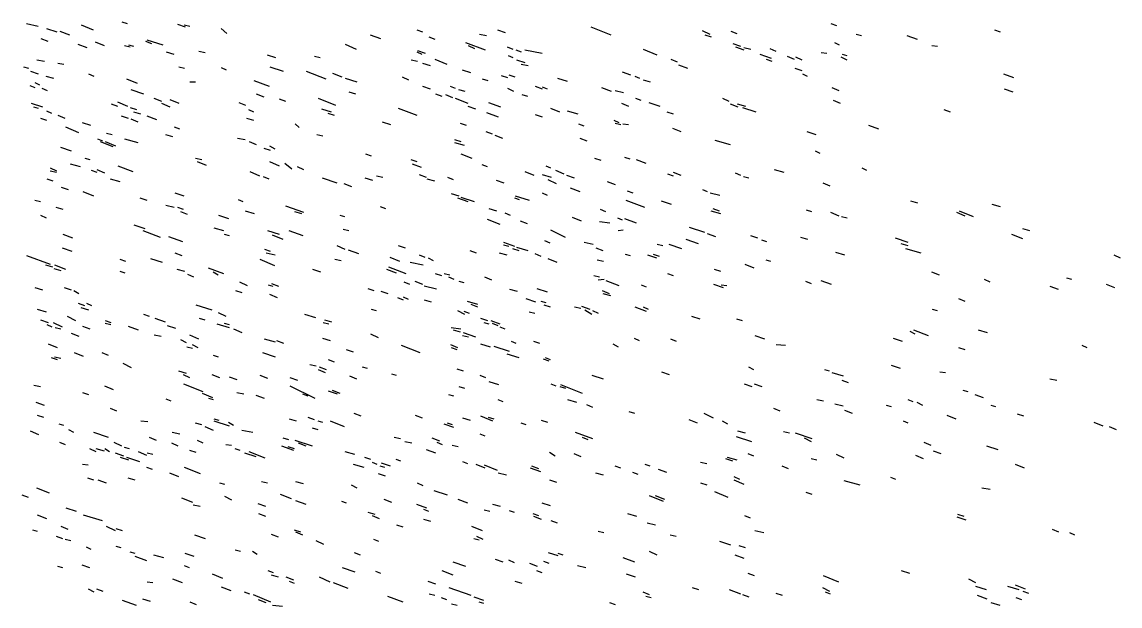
# Model space of a CAD drawing. Extents: x 0 to 594, y 0 to 600.
# Drawn here: x 0.3 to 289.1, y 300.5 to 454 of the extents above; entities that cross this region are included whole.
import ezdxf

# ---------------------------------------------------------------- set-up
doc = ezdxf.new("R2010")
doc.units = 0
doc.header["$MEASUREMENT"] = 0
doc.layers.add('SKARN_FSET4', color=114, linetype='CONTINUOUS')

msp = doc.modelspace()

# ---------------------------------------------------------------- linework, layer by layer
at = {"layer": 'SKARN_FSET4'}
for p, q in [((1.48, 453.6), (4.59, 452.85)), ((26.56, 453.98), (28.02, 453.6)), ((41.2, 453.42), (43.22, 452.67)), ((213.08, 453.6), (214.55, 453.04)), ((6.79, 452.29), (9.54, 451.36)), ((10.27, 451.54), (12.83, 450.61)), ((15.94, 453.23), (19.06, 451.92)), ((43.03, 453.23), (44.5, 452.85)), ((52.74, 452.29), (54.2, 450.98)), ((91.91, 450.61), (94.66, 449.67)), ((104.17, 451.92), (105.64, 451.36)), ((120.65, 450.8), (122.48, 450.42)), ((125.41, 451.92), (127.42, 451.17)), ((149.93, 452.67), (155.24, 450.61)), ((179.22, 451.73), (181.24, 450.8)), ((179.96, 450.61), (181.6, 450.05)), ((186.73, 451.54), (188.37, 450.98)), ((219.68, 450.8), (221.14, 450.42)), ((256.1, 451.92), (257.57, 451.36)), ((5.33, 449.67), (7.16, 448.92)), ((15.03, 448.17), (17.41, 447.24)), ((19.61, 448.74), (21.99, 447.8)), ((27.3, 447.8), (28.76, 447.43)), ((28.39, 447.99), (29.68, 447.61)), ((32.79, 448.92), (34.43, 448.36)), ((33.15, 449.3), (37.36, 447.99)), ((85.32, 448.17), (88.25, 446.86)), ((107.29, 450.05), (108.93, 449.49)), ((116.99, 448.55), (122.12, 446.68)), ((117.72, 447.8), (119.37, 447.05)), ((187.28, 448.36), (189.29, 447.61)), ((214, 448.55), (215.29, 447.99)), ((233.04, 450.42), (235.79, 449.49)), ((239.63, 447.8), (241.1, 447.61)), ((38.28, 446.12), (40.3, 445.55)), ((46.88, 446.3), (48.53, 445.93)), ((64.82, 445.37), (67.02, 444.62)), ((77.27, 444.99), (78.74, 444.62)), ((104.18, 446.12), (105.46, 445.55)), ((104.36, 446.49), (106.38, 445.74)), ((127.97, 447.43), (129.44, 446.86)), ((128.16, 445.18), (129.44, 444.62)), ((130.17, 446.68), (131.64, 446.12)), ((132.55, 446.68), (137.13, 445.74)), ((163.67, 446.86), (167.33, 445.37)), ((188.01, 447.43), (190.21, 446.68)), ((190.21, 447.24), (192.04, 446.86)), ((194.42, 445.55), (197.35, 444.43)), ((196.98, 447.05), (198.63, 446.3)), ((201.56, 444.99), (203.39, 444.24)), ((203.76, 444.81), (205.41, 444.06)), ((210.53, 445.93), (211.99, 445.74)), ((215.66, 444.81), (217.3, 444.06)), ((216.02, 445.55), (217.3, 445.18)), ((0.76, 442.18), (2.04, 441.81)), ((4.24, 444.06), (6.25, 443.68)), ((9.73, 443.12), (11.38, 442.93)), ((41.58, 442.18), (43.05, 441.81)), ((52.75, 442), (54.03, 441.44)), ((65.56, 442.18), (69.04, 441.06)), ((102.72, 444.06), (104.36, 443.68)), ((105.65, 443.12), (107.66, 442.56)), ((108.94, 444.24), (112.05, 442.93)), ((130.36, 444.06), (132.55, 443.31)), ((131.64, 442.93), (133.47, 442.56)), ((170.99, 444.24), (172.64, 443.49)), ((173.01, 442.75), (175.39, 441.81)), ((196.07, 444.24), (197.53, 443.68)), ((2.59, 441.06), (4.61, 440.31)), ((6.62, 439.75), (8.63, 439.19)), ((17.79, 440.31), (19.25, 439.75)), ((27.86, 439), (30.6, 437.88)), ((75.08, 441.06), (80.21, 439)), ((82.04, 440.5), (84.42, 439.56)), ((85.33, 439.19), (88.44, 438.25)), ((100.34, 439.56), (101.99, 438.81)), ((116.08, 441.44), (118.28, 440.69)), ((121.39, 439), (122.86, 438.63)), ((126.33, 439.94), (127.98, 439.38)), ((128.35, 440.12), (129.99, 439.56)), ((141.16, 439.19), (143.72, 438.44)), ((158.18, 440.87), (160.38, 440.12)), ((161.48, 439.75), (162.76, 439.19)), ((203.58, 441.81), (205.41, 441.25)), ((205.59, 440.31), (206.87, 439.75)), ((258.49, 440.31), (261.06, 439.38)), ((2.41, 437.32), (3.7, 436.76)), ((3.69, 438.07), (4.98, 437.5)), ((5.53, 436.57), (6.99, 436.01)), ((28.96, 436.19), (32.25, 435.07)), ((44.51, 438.25), (45.98, 438.25)), ((61.35, 438.63), (65.38, 437.13)), ((105.65, 437.13), (107.67, 436.38)), ((112.97, 437.13), (114.26, 436.57)), ((115.17, 436.19), (116.82, 435.82)), ((127.98, 436.57), (129.63, 435.82)), ((135.31, 437.13), (137.14, 436.38)), ((137.14, 436.94), (138.42, 436.38)), ((152.7, 436.76), (155.26, 435.82)), ((163.68, 438.81), (165.51, 438.25)), ((213.28, 436.76), (215.12, 436.01)), ((258.68, 436.38), (260.88, 435.63)), ((35, 433.95), (37.01, 433.2)), ((39.21, 433.57), (41.59, 432.64)), ((61.91, 435.07), (63.92, 434.32)), ((67.95, 433.76), (69.6, 433.2)), ((78.2, 433.95), (82.78, 432.07)), ((86.25, 435.63), (88.08, 435.07)), ((109.13, 435.07), (110.78, 434.51)), ((111.7, 434.88), (113.53, 434.13)), ((114.26, 433.95), (117.55, 432.64)), ((131.83, 434.88), (133.3, 434.51)), ((156.36, 436.01), (158.55, 435.44)), ((161.67, 433.95), (163.13, 433.39)), ((184.55, 433.95), (186.2, 433.2)), ((213.65, 433.39), (215.49, 432.64)), ((2.78, 432.64), (5.71, 431.7)), ((3.33, 431.7), (4.62, 431.33)), ((6.81, 430.58), (8.1, 430.02)), ((23.83, 432.45), (25.48, 431.89)), ((25.48, 433.01), (28.05, 431.89)), ((28.78, 431.51), (30.43, 430.95)), ((29.69, 430.39), (31.53, 429.83)), ((37.01, 432.64), (39.21, 431.7)), ((57.33, 432.82), (59.16, 432.07)), ((59.9, 430.95), (61.18, 430.39)), ((79.12, 431.14), (81.68, 430.39)), ((99.25, 431.33), (104.2, 429.45)), ((117.56, 431.89), (119.57, 431.14)), ((123.05, 432.82), (126.16, 431.7)), ((139.34, 431.33), (141.72, 430.39)), ((143.73, 430.58), (146.48, 429.83)), ((158.01, 432.64), (159.84, 431.89)), ((165.15, 432.82), (168.08, 431.89)), ((169.91, 430.39), (171.56, 429.83)), ((186.56, 432.45), (188.58, 431.7)), ((188.39, 432.45), (190.59, 431.89)), ((189.86, 431.51), (193.34, 430.39)), ((242.76, 430.95), (244.41, 430.39)), ((5.17, 428.71), (6.82, 428.14)), ((9.74, 429.45), (11.57, 428.71)), ((16.15, 427.58), (18.35, 426.83)), ((26.4, 429.27), (28.23, 428.71)), ((28.96, 428.52), (30.8, 427.77)), ((33.17, 429.27), (35.74, 428.33)), ((59.35, 428.71), (61.18, 428.14)), ((80.77, 430.02), (82.41, 429.45)), ((95.05, 427.77), (97.24, 427.02)), ((122.5, 430.2), (125.61, 429.08)), ((135.31, 429.64), (137.14, 429.08)), ((156, 428.14), (157.28, 427.58)), ((11.76, 426.46), (15.24, 424.96)), ((22.56, 424.77), (24.03, 424.4)), ((40.32, 426.46), (41.78, 425.9)), ((72.16, 427.21), (73.26, 426.27)), ((115.55, 427.39), (117.19, 426.83)), ((122.32, 425.15), (123.97, 424.59)), ((146.67, 427.21), (148.13, 426.65)), ((156.37, 427.39), (157.83, 427.02)), ((158.38, 427.21), (159.84, 427.02)), ((171.38, 426.08), (173.58, 425.15)), ((206.71, 425.15), (209.09, 424.4)), ((223, 426.83), (225.56, 425.9)), ((20.18, 423.28), (21.47, 422.71)), ((20.92, 422.53), (24.21, 421.22)), ((22.2, 422.53), (24.94, 421.4)), ((27.32, 423.28), (30.8, 422.34)), ((38.12, 424.4), (39.95, 423.84)), ((56.98, 423.46), (58.99, 423.09)), ((60.09, 422.53), (61.92, 421.78)), ((77.84, 424.4), (79.49, 424.03)), ((114.09, 423.09), (115.74, 422.53)), ((114.09, 422.34), (116.65, 421.59)), ((124.7, 424.21), (126.72, 423.46)), ((147.04, 423.46), (148.87, 422.71)), ((182.55, 422.9), (186.58, 421.78)), ((10.48, 421.03), (13.23, 420.09)), ((63.93, 420.84), (65.58, 420.28)), ((65.4, 421.4), (66.86, 420.66)), ((90.66, 419.34), (92.13, 418.78)), ((115.74, 419.34), (118.67, 418.22)), ((208.91, 420.09), (210.19, 419.53)), ((13.05, 416.72), (15.62, 415.98)), ((16.89, 418.22), (18.18, 417.85)), ((25.5, 416.16), (29.53, 414.66)), ((46, 418.22), (47.65, 417.85)), ((46.37, 417.29), (48.75, 416.35)), ((65.4, 417.29), (67.97, 416.16)), ((69.43, 416.91), (71.26, 415.41)), ((72.73, 415.98), (74.37, 415.23)), ((102.56, 417.85), (104.21, 417.29)), ((102.93, 416.72), (105.31, 415.79)), ((121.23, 416.54), (122.7, 415.98)), ((138.07, 416.16), (139.36, 415.6)), ((150.88, 418.22), (152.53, 417.66)), ((158.76, 418.41), (160.22, 418.03)), ((161.87, 417.85), (164.43, 416.91)), ((7.74, 415.6), (9.39, 414.85)), ((7.75, 414.85), (9.39, 414.48)), ((18.54, 415.04), (20.01, 414.48)), ((20.01, 415.23), (22.02, 414.29)), ((60.28, 414.66), (62.84, 413.54)), ((63.76, 413.35), (65.22, 412.79)), ((79.32, 412.98), (83.16, 411.67)), ((90.48, 412.98), (92.5, 412.42)), ((93.6, 413.54), (95.24, 413.17)), ((104.76, 413.92), (106.59, 413.17)), ((112.27, 413.17), (113.73, 412.61)), ((132.58, 414.66), (134.96, 413.73)), ((137.16, 413.92), (139.54, 413.17)), ((140.64, 415.04), (142.83, 414.1)), ((143.57, 413.73), (145.58, 412.98)), ((170.11, 414.1), (171.57, 413.54)), ((171.57, 414.48), (173.59, 413.73)), ((187.86, 414.29), (189.33, 413.73)), ((190.06, 413.35), (191.53, 412.98)), ((198.11, 415.23), (200.68, 414.48)), ((221.18, 415.6), (222.46, 415.04)), ((6.83, 412.79), (8.48, 412.23)), ((10.68, 410.55), (12.51, 409.98)), ((23.49, 412.79), (26.05, 412.04)), ((84.99, 411.48), (87.01, 410.73)), ((106.78, 412.79), (108.79, 412.23)), ((125.08, 412.42), (127.1, 411.67)), ((138.63, 412.61), (140.82, 411.48)), ((144.49, 410.36), (147.05, 409.42)), ((154.19, 412.04), (156.38, 411.29)), ((210.93, 411.67), (212.76, 410.92)), ((16.35, 409.42), (19.1, 408.3)), ((31.37, 407.74), (33.2, 407.18)), ((40.52, 409.05), (42.9, 408.3)), ((57.18, 407.36), (58.46, 406.8)), ((113.19, 408.86), (115.2, 408.3)), ((114.84, 407.74), (117.58, 406.8)), ((115.75, 407.93), (119.23, 406.8)), ((129.85, 407.74), (131.13, 407.36)), ((130.03, 408.3), (133.69, 407.18)), ((137.17, 409.05), (138.45, 408.49)), ((159.5, 409.61), (160.96, 409.05)), ((179.27, 409.98), (180.55, 409.42)), ((181.28, 409.05), (183.84, 408.49)), ((3.73, 407.18), (5.19, 406.8)), ((9.22, 405.3), (11.05, 404.74)), ((38.14, 405.87), (40.34, 405.3)), ((41.25, 405.3), (42.72, 404.74)), ((59.01, 404.37), (61.39, 403.62)), ((69.62, 405.68), (74.39, 403.99)), ((94.52, 405.49), (95.98, 404.93)), ((123.08, 404.93), (125.09, 404.37)), ((152.36, 404.74), (153.83, 404.18)), ((159.13, 407.18), (164.08, 405.3)), ((168.47, 406.99), (171.03, 406.05)), ((181.47, 404.37), (184.03, 403.62)), ((182.02, 404.93), (183.66, 404.37)), ((206.55, 404.56), (208.01, 404.18)), ((234, 406.99), (235.83, 406.43)), ((246.82, 404.37), (250.48, 402.87)), ((255.42, 406.05), (257.61, 405.49)), ((5.19, 403.24), (6.66, 402.5)), ((41.99, 404.18), (43.82, 403.43)), ((52.05, 403.24), (54.62, 402.31)), ((72.01, 404.18), (73.84, 403.62)), ((83.91, 403.24), (85.19, 402.87)), ((122.71, 402.12), (126.01, 400.81)), ((127.29, 403.81), (128.75, 403.24)), ((131.32, 401.75), (133.15, 401)), ((145.04, 402.68), (147.42, 401.75)), ((152.18, 401.56), (154.93, 401.19)), ((156.94, 402.5), (158.22, 401.93)), ((158.77, 402.31), (161.89, 401.19)), ((212.95, 403.99), (215.15, 403.06)), ((215.88, 402.87), (217.35, 402.5)), ((246.08, 403.99), (248.28, 403.06)), ((29.73, 400.62), (32.66, 399.69)), ((32.11, 399.13), (36.69, 397.44)), ((50.78, 399.88), (53.34, 399.13)), ((64.87, 399.13), (67.99, 398.19)), ((70.55, 399.13), (74.21, 397.82)), ((84.82, 399.5), (86.29, 399.13)), ((139.37, 399.31), (143.22, 397.44)), ((157.13, 399.13), (158.41, 399.31)), ((175.8, 400.06), (179.83, 398.75)), ((263.48, 399.69), (265.31, 399.13)), ((11.06, 398.19), (13.62, 397.25)), ((38.88, 397.63), (42.54, 396.32)), ((53.52, 398.19), (54.81, 397.82)), ((66.16, 398), (68.9, 396.88)), ((126.93, 396.13), (129.86, 395.01)), ((137.73, 396.51), (139.19, 395.94)), ((148.16, 396.13), (150.54, 395.57)), ((174.89, 396.88), (178.18, 395.76)), ((180.56, 398.38), (182.76, 397.63)), ((191.91, 397.82), (193.74, 397.25)), ((194.84, 396.69), (196.12, 396.32)), ((205.09, 397.44), (206.92, 396.88)), ((229.98, 397.25), (233.28, 396.13)), ((231.45, 395.76), (233.28, 395.2)), ((260.55, 398.19), (263.48, 397.07)), ((10.88, 394.63), (13.44, 393.7)), ((40.53, 393.32), (42.36, 392.57)), ((64.15, 394.26), (65.61, 393.7)), ((64.51, 393.32), (66.89, 392.76)), ((83.18, 395.2), (85.2, 394.26)), ((86.11, 394.07), (88.86, 393.14)), ((99.29, 395.2), (101.12, 394.63)), ((104.78, 392.76), (106.25, 392.2)), ((118.14, 393.88), (119.79, 393.32)), ((125.83, 393.32), (127.85, 392.76)), ((126.93, 395.38), (128.39, 395.01)), ((129.31, 394.45), (130.96, 393.88)), ((130.41, 394.82), (133.34, 393.88)), ((135.17, 393.14), (136.82, 392.39)), ((151.28, 394.63), (153.11, 393.88)), ((158.97, 392.95), (160.25, 392.57)), ((164.82, 392.76), (167.2, 392.01)), ((166.29, 392.95), (167.94, 392.39)), ((167.38, 395.57), (168.85, 395.2)), ((170.49, 395.57), (173.79, 394.45)), ((214.24, 393.51), (216.63, 392.76)), ((232.73, 394.45), (236.76, 393.32)), ((287.46, 392.76), (289.11, 392.01)), ((1.55, 392.57), (7.77, 390.33)), ((6.49, 390.14), (8.32, 389.58)), ((8.87, 390.14), (11.8, 389.02)), ((26.07, 391.64), (27.54, 391.08)), ((34.13, 391.83), (37.24, 390.89)), ((62.87, 391.64), (66.71, 389.95)), ((82.64, 391.64), (84.28, 391.26)), ((97.1, 392.2), (99.66, 391.08)), ((102.41, 390.89), (105.88, 390.14)), ((107.16, 392.01), (108.45, 391.26)), ((138.65, 391.83), (141.03, 390.89)), ((151.64, 391.45), (153.29, 391.08)), ((190.45, 390.33), (192.83, 389.39)), ((195.94, 391.45), (197.22, 391.08)), ((8.69, 389.2), (10.52, 388.64)), ((26.08, 388.46), (27.36, 388.08)), ((41.09, 389.02), (43.1, 388.46)), ((43.83, 387.71), (45.48, 386.96)), ((49.32, 389.39), (53.35, 387.89)), ((50.61, 388.27), (51.89, 387.52)), ((76.78, 389.02), (78.8, 388.27)), ((96.18, 389.02), (98.75, 388.08)), ((96.73, 389.58), (101.31, 387.89)), ((109, 387.89), (110.65, 387.33)), ((111.38, 387.89), (112.84, 387.52)), ((150.73, 387.33), (152.2, 386.96)), ((170.14, 387.89), (171.6, 387.33)), ((182.4, 389.02), (184.05, 388.46)), ((239.51, 388.27), (241.53, 387.52)), ((3.75, 384.15), (5.76, 383.59)), ((11.44, 384.15), (13.27, 383.59)), ((57.56, 385.65), (59.58, 384.71)), ((65.07, 384.9), (66.35, 384.52)), ((65.99, 385.27), (67.82, 384.52)), ((100.76, 385.65), (102.23, 385.09)), ((103.69, 385.83), (105.71, 385.09)), ((109.37, 383.78), (106.07, 384.52)), ((112.48, 386.96), (113.94, 386.4)), ((115.22, 385.83), (116.51, 385.46)), ((122, 386.96), (123.83, 386.21)), ((151.83, 386.21), (153.48, 386.4)), ((153.85, 386.02), (157.33, 384.71)), ((163.18, 384.9), (164.47, 384.34)), ((182.22, 385.09), (184.78, 384.15)), ((184.23, 384.9), (185.7, 384.71)), ((206.38, 385.83), (207.85, 385.27)), ((210.41, 386.02), (213.16, 385.09)), ((253.42, 386.4), (254.89, 385.65)), ((270.63, 384.52), (272.83, 383.78)), ((275.02, 386.77), (276.31, 386.4)), ((285.46, 385.09), (287.66, 384.15)), ((14, 383.4), (15.28, 382.65)), ((56.47, 383.4), (58.12, 382.84)), ((65.44, 382.46), (67.45, 381.53)), ((91.25, 383.96), (92.9, 383.4)), ((94.73, 383.21), (96.56, 382.65)), ((99.12, 381.53), (100.59, 380.97)), ((100.59, 381.72), (101.87, 381.15)), ((128.59, 383.78), (130.6, 383.21)), ((132.8, 381.34), (135.37, 380.41)), ((135.73, 383.96), (138.47, 383.03)), ((152.93, 383.4), (154.77, 382.65)), ((153.12, 382.65), (155.13, 382.09)), ((246.66, 381.34), (248.31, 380.59)), ((4.31, 378.53), (6.69, 377.78)), ((15.1, 380.03), (16.75, 379.47)), ((15.84, 378.91), (17.85, 378.35)), ((17.3, 380.03), (18.58, 379.47)), ((46.04, 379.66), (50.25, 378.35)), ((92.17, 378.53), (93.45, 378.16)), ((106.08, 380.97), (107.91, 380.41)), ((117.43, 380.59), (120.17, 379.84)), ((118.34, 379.84), (120.17, 379.1)), ((136.83, 380.59), (138.11, 380.22)), ((137.56, 379.66), (139.21, 379.1)), ((145.62, 379.1), (147.27, 378.72)), ((147.45, 379.28), (149.65, 378.53)), ((148.36, 378.35), (150.2, 377.22)), ((161.54, 379.1), (164.47, 377.97)), ((163.74, 379.1), (165.02, 378.53)), ((239.7, 378.53), (240.99, 378.16)), ((5.22, 375.73), (7.24, 374.98)), ((12.18, 376.66), (14.38, 375.54)), ((22.25, 375.54), (23.71, 374.98)), ((32.31, 377.22), (33.78, 376.66)), ((35.24, 376.1), (37.99, 375.16)), ((46.96, 376.1), (48.42, 375.73)), ((51.9, 377.6), (53.91, 376.66)), ((74.6, 377.22), (77.53, 376.29)), ((79.91, 375.73), (81.74, 375.16)), ((114.87, 378.16), (116.7, 377.22)), ((116.51, 377.97), (117.98, 377.41)), ((120.91, 376.1), (122.74, 375.54)), ((123.66, 375.54), (126.04, 374.6)), ((133.72, 377.78), (135.19, 377.41)), ((150.38, 378.16), (151.84, 377.41)), ((176.37, 376.66), (178.57, 375.91)), ((188.27, 375.91), (189.74, 375.54)), ((6.87, 374.42), (8.15, 373.85)), ((8.52, 374.98), (10.9, 373.85)), ((9.07, 373.67), (10.53, 373.29)), ((16.21, 374.04), (18.22, 373.29)), ((22.25, 374.79), (23.71, 374.42)), ((28.29, 374.04), (30.85, 373.1)), ((38.54, 374.23), (40.74, 373.48)), ((51.54, 374.6), (54.83, 373.67)), ((53.55, 374.79), (54.83, 374.42)), ((55.93, 373.29), (58.13, 372.36)), ((79.54, 374.98), (81.01, 374.6)), ((113.22, 373.67), (115.79, 373.29)), ((113.77, 373.1), (115.6, 372.54)), ((121.83, 374.98), (123.11, 374.6)), ((124.02, 374.79), (125.49, 374.23)), ((126.04, 373.85), (127.32, 373.29)), ((233.85, 372.73), (235.13, 371.98)), ((234.77, 373.1), (238.61, 371.61)), ((251.79, 373.1), (254.17, 372.36)), ((13.28, 372.17), (15.3, 371.42)), ((35.06, 371.79), (36.9, 371.42)), ((42.02, 370.48), (43.49, 369.73)), ((44.4, 371.79), (46.78, 370.67)), ((63.99, 370.67), (66.92, 369.92)), ((67.28, 370.3), (69.11, 369.55)), ((79.36, 370.86), (81.38, 370.3)), ((91.99, 371.98), (94.01, 371.05)), ((116.15, 371.61), (117.8, 371.23)), ((116.34, 372.36), (119.63, 371.23)), ((128.97, 370.11), (130.25, 369.55)), ((134.83, 370.11), (136.48, 369.55)), ((161.37, 370.86), (162.65, 370.3)), ((170.89, 370.67), (172.35, 370.11)), ((193.03, 371.61), (195.6, 370.67)), ((229.46, 370.86), (231.84, 370.11)), ((7.24, 369.36), (9.62, 368.42)), ((14.02, 367.11), (16.4, 366.18)), ((21.34, 367.11), (22.99, 366.37)), ((43.67, 368.61), (45.14, 368.24)), ((45.13, 369.17), (46.6, 368.42)), ((63.62, 367.11), (66.92, 365.99)), ((85.59, 367.86), (87.42, 367.3)), ((100.05, 368.99), (104.99, 367.11)), ((113.05, 369.17), (114.88, 368.42)), ((113.23, 368.42), (114.69, 367.86)), ((120.92, 369.36), (123.48, 368.61)), ((124.39, 368.8), (128.42, 367.49)), ((155.7, 369.36), (157.16, 368.61)), ((198.71, 369.17), (201.09, 368.99)), ((246.67, 368.42), (248.32, 367.86)), ((279.07, 368.99), (280.35, 368.42)), ((7.98, 365.8), (9.63, 365.24)), ((8.89, 365.99), (10.54, 365.62)), ((26.84, 364.31), (29.03, 363.18)), ((50.63, 366.37), (51.91, 365.99)), ((76.08, 363.93), (77.72, 363.56)), ((80.83, 365.24), (82.48, 364.68)), ((127.87, 366.74), (130.99, 365.8)), ((137.39, 365.43), (138.86, 364.87)), ((137.94, 365.8), (139.23, 365.24)), ((41.48, 362.25), (43.5, 361.68)), ((42.76, 361.31), (44.41, 360.56)), ((50.27, 361.31), (52.28, 360.56)), ((62.9, 361.12), (64.91, 360.37)), ((78.27, 362.62), (80.1, 361.87)), ((78.46, 363.37), (80.29, 362.62)), ((89.8, 363.37), (91.09, 363)), ((97.49, 361.5), (98.78, 361.12)), ((114.7, 362.81), (116.35, 362.25)), ((120.74, 361.12), (122.21, 360.56)), ((150.21, 361.12), (153.14, 360.19)), ((168.52, 362.06), (170.53, 361.31)), ((191.4, 363.37), (192.68, 362.62)), ((211.35, 362.62), (212.63, 362.25)), ((213.36, 361.87), (216.29, 360.94)), ((228.92, 363.74), (231.3, 363)), ((241.74, 362.06), (243.2, 361.87)), ((3.41, 358.5), (5.24, 358.13)), ((22.08, 358.32), (24.28, 357.38)), ((42.77, 358.88), (47.89, 356.82)), ((54.85, 360.75), (56.86, 360)), ((70.77, 360.56), (72.78, 359.81)), ((70.77, 358.32), (77.37, 355.13)), ((86.51, 360.94), (88.34, 360.19)), ((115.25, 358.13), (116.72, 357.75)), ((123.12, 359.44), (125.69, 358.69)), ((139.42, 358.88), (140.7, 358.32)), ((141.8, 358.13), (143.26, 357.75)), ((141.98, 358.69), (147.65, 356.44)), ((190.3, 358.88), (192.32, 358.13)), ((192.86, 358.88), (194.88, 358.13)), ((215.93, 359.81), (217.58, 359.25)), ((270.66, 360.19), (272.49, 359.81)), ((16.23, 356.63), (17.87, 356.07)), ((47.71, 356.44), (50.46, 355.32)), ((56.86, 356.63), (58.69, 356.26)), ((61.81, 355.88), (64, 355.13)), ((74.07, 356.26), (75.53, 355.69)), ((80.84, 357), (83.22, 356.26)), ((81.94, 357.19), (83.95, 356.44)), ((112.51, 356.07), (113.79, 355.69)), ((247.78, 357.19), (249.06, 356.82)), ((250.89, 356.07), (253.09, 355.32)), ((3.97, 354.01), (6.16, 353.26)), ((23.55, 352.51), (25.2, 351.76)), ((38.19, 354.95), (39.48, 354.38)), ((49.36, 355.13), (50.64, 354.76)), ((125.51, 354.76), (126.79, 354.2)), ((143.81, 354.76), (146.19, 354.01)), ((148.76, 353.45), (150.4, 352.7)), ((198, 352.51), (199.65, 351.76)), ((209.34, 354.76), (211.17, 354.38)), ((214.1, 353.63), (216.3, 353.07)), ((227.65, 353.26), (228.93, 352.89)), ((233.32, 354.76), (234.6, 354.2)), ((235.7, 354.01), (237.17, 353.26)), ((255.11, 353.26), (256.39, 352.89)), ((4.33, 350.64), (5.98, 350.08)), ((50.83, 349.7), (52.11, 349.33)), ((70.6, 349.7), (72.43, 349.14)), ((75.54, 350.08), (77.19, 349.52)), ((87.62, 351.2), (89.45, 350.45)), ((103.73, 350.64), (105.56, 349.89)), ((116.18, 349.89), (118.19, 349.33)), ((120.94, 350.45), (124.05, 349.14)), ((122.95, 350.08), (124.41, 349.7)), ((159.92, 351.58), (161.39, 351.2)), ((175.67, 349.52), (177.87, 348.58)), ((179.69, 351.2), (182.07, 349.89)), ((216.67, 351.95), (218.68, 351.2)), ((243.58, 350.64), (245.96, 349.7)), ((262.06, 351.01), (263.71, 350.45)), ((10.01, 348.39), (11.29, 348.02)), ((12.58, 346.9), (13.86, 346.15)), ((31.61, 349.14), (33.44, 348.95)), ((45.89, 348.58), (47.54, 348.21)), ((48.45, 347.64), (50.65, 346.71)), ((50.83, 349.14), (54.86, 347.83)), ((54.67, 348.77), (55.96, 348.02)), ((58.15, 346.71), (61.08, 346.15)), ((76.64, 347.27), (78.11, 346.9)), ((78.1, 349.14), (79.39, 348.77)), ((81.4, 349.14), (85.06, 347.64)), ((111.24, 348.39), (113.8, 347.46)), ((112.15, 348.58), (113.43, 348.21)), ((131.55, 348.58), (132.84, 348.21)), ((136.86, 349.33), (138.51, 348.77)), ((184.45, 349.14), (185.92, 348.39)), ((232.05, 349.14), (233.33, 348.58)), ((282.2, 348.77), (284.58, 347.83)), ((286.23, 347.64), (288.06, 346.9)), ((2.51, 346.52), (4.71, 345.59)), ((19.17, 346.15), (23.01, 344.84)), ((33.81, 344.84), (35.64, 344.09)), ((39.85, 346.15), (41.86, 345.77)), ((46.44, 344.09), (47.91, 343.34)), ((68.96, 344.65), (70.42, 344.27)), ((72.07, 344.09), (76.65, 342.59)), ((98.24, 344.84), (99.89, 344.46)), ((100.99, 343.71), (102.82, 343.34)), ((108.13, 344.65), (110.14, 343.9)), ((120.76, 345.77), (122.04, 345.21)), ((145.84, 346.15), (150.41, 344.46)), ((147.67, 344.84), (149.13, 344.27)), ((188.12, 345.02), (192.15, 343.71)), ((188.48, 346.52), (190.5, 345.96)), ((200.57, 346.33), (202.21, 345.96)), ((203.68, 345.96), (208.07, 344.46)), ((206.06, 344.65), (207.89, 343.71)), ((10.2, 343.53), (11.66, 342.96)), ((18.07, 341.84), (19.72, 341.09)), ((19.72, 341.84), (21.92, 341.28)), ((22.1, 341.84), (23.38, 341.09)), ((24.48, 343.53), (26.49, 342.59)), ((27.22, 342.22), (28.51, 341.84)), ((30.89, 341.09), (33.08, 340.16)), ((39.67, 343.34), (41.32, 342.59)), ((44.43, 341.47), (46.08, 340.9)), ((53.95, 342.96), (55.41, 342.78)), ((56.33, 341.84), (57.61, 341.47)), ((59.99, 341.09), (64.2, 339.41)), ((68.59, 342.59), (71.71, 341.47)), ((70.24, 342.4), (71.89, 341.84)), ((72.99, 343.34), (75, 342.59)), ((85.25, 341.09), (87.82, 340.34)), ((106.67, 341.65), (109.05, 340.72)), ((109.41, 343.53), (110.88, 342.96)), ((113.44, 342.78), (115.09, 342.4)), ((139.07, 340.9), (140.53, 339.97)), ((237.54, 343.53), (239.38, 342.78)), ((239.93, 341.28), (241.94, 340.53)), ((254.02, 342.59), (256.95, 341.65)), ((24.85, 340.72), (27.04, 339.97)), ((26.13, 339.59), (28.33, 338.85)), ((27.78, 339.59), (31.26, 338.47)), ((33.27, 340.72), (34.73, 340.34)), ((58.89, 340.72), (61.82, 339.78)), ((90.38, 339.59), (92.03, 339.03)), ((92.39, 338.28), (93.68, 337.72)), ((94.77, 338.1), (97.15, 337.35)), ((98.62, 339.03), (99.9, 338.66)), ((116.19, 338.47), (117.47, 337.91)), ((145.47, 340.53), (147.31, 339.78)), ((178.79, 338.28), (180.44, 337.91)), ((185.38, 339.22), (187.21, 338.66)), ((185.75, 339.59), (188.31, 338.85)), ((191.24, 340.53), (192.7, 339.97)), ((207.9, 339.22), (209.36, 338.85)), ((214.48, 340.34), (216.5, 339.41)), ((235.35, 340.16), (237.37, 339.22)), ((16.25, 337.72), (17.71, 337.54)), ((33.09, 336.97), (34.55, 336.41)), ((39.13, 335.48), (41.51, 334.54)), ((42.97, 336.97), (47.18, 335.29)), ((87.45, 337.72), (90.2, 336.97)), ((94.04, 335.29), (95.88, 334.73)), ((94.41, 337.35), (95.69, 336.97)), ((119.67, 337.72), (122.05, 336.79)), ((121.86, 337.54), (125.34, 336.22)), ((125.53, 335.48), (127.73, 334.91)), ((133.95, 336.79), (136.69, 335.85)), ((134.31, 337.35), (136.14, 336.6)), ((151.15, 335.48), (153.17, 334.91)), ((156.28, 337.35), (157.74, 336.79)), ((160.86, 335.66), (162.32, 335.1)), ((164.15, 337.72), (165.43, 337.35)), ((167.63, 336.41), (169.83, 335.66)), ((200.21, 337.35), (201.86, 336.6)), ((261.53, 337.72), (263.91, 336.79)), ((17.53, 334.17), (19.18, 333.6)), ((20.28, 333.6), (22.48, 332.85)), ((28.15, 334.17), (29.98, 333.6)), ((52.31, 332.85), (53.59, 332.48)), ((63.29, 333.23), (64.94, 332.85)), ((72.26, 333.23), (74.28, 332.67)), ((86.91, 332.29), (88.37, 331.54)), ((104.3, 332.85), (105.76, 332.11)), ((139.08, 333.6), (140.91, 333.04)), ((178.8, 332.85), (180.45, 332.29)), ((187.58, 334.54), (189.05, 333.79)), ((187.58, 333.6), (190.15, 332.48)), ((216.5, 333.42), (220.72, 332.29)), ((228.77, 334.35), (230.05, 333.79)), ((0.33, 329.67), (1.98, 329.11)), ((4.17, 331.54), (7.47, 330.23)), ((53.6, 329.3), (55.43, 328.36)), ((68.24, 329.86), (71.17, 328.74)), ((108.69, 330.8), (112.17, 329.67)), ((165.26, 329.49), (168.92, 327.99)), ((166.9, 329.49), (169.28, 328.55)), ((182.46, 330.61), (185.94, 329.11)), ((206.44, 330.42), (208.09, 329.86)), ((252.75, 331.54), (254.95, 331.17)), ((42.25, 328.92), (45.18, 327.8)), ((45.36, 327.05), (47.19, 326.68)), ((62.39, 327.43), (64.4, 326.68)), ((72.27, 328.17), (75.02, 327.24)), ((84.35, 327.99), (85.63, 327.61)), ((95.52, 328.55), (97.53, 327.8)), ((104.12, 327.24), (106.68, 326.3)), ((114.92, 328.55), (117.48, 327.61)), ((124.07, 327.24), (126.09, 326.68)), ((137.07, 327.61), (139.27, 326.86)), ((4.36, 324.43), (6.74, 323.49)), ((11.87, 326.3), (14.61, 325.37)), ((16.44, 324.43), (21.39, 322.93)), ((62.57, 324.81), (64.4, 324.06)), ((91.31, 325.18), (93.14, 324.62)), ((92.41, 324.24), (94.24, 323.49)), ((105.95, 325.93), (107.23, 325.37)), ((121.88, 325.74), (123.34, 325.37)), ((128.47, 325.55), (129.75, 325.18)), ((134.69, 324.81), (136.16, 324.24)), ((134.88, 324.06), (136.89, 323.31)), ((159.59, 324.81), (161.97, 324.06)), ((190.34, 324.24), (191.8, 323.68)), ((246.17, 323.87), (248.55, 323.12)), ((246.35, 324.62), (248, 324.06)), ((10.59, 321.44), (12.42, 320.69)), ((22.49, 321.44), (24.87, 320.31)), ((25.05, 320.87), (26.7, 320.31)), ((98.82, 321.81), (100.47, 321.25)), ((105.95, 323.31), (107.79, 322.75)), ((118.59, 321.44), (121.33, 320.31)), ((139.45, 322.93), (141.1, 322.37)), ((164.71, 322.37), (166.91, 321.81)), ((271.25, 320.69), (272.9, 319.94)), ((3.09, 320.5), (4.37, 320.12)), ((9.31, 318.81), (10.96, 318.25)), ((11.69, 318.07), (13.16, 317.69)), ((45.74, 319.19), (48.48, 318.25)), ((65.87, 319.38), (67.7, 318.63)), ((71.91, 320.5), (73.56, 319.94)), ((72.28, 319.94), (74.11, 319.19)), ((77.59, 317.69), (79.6, 316.76)), ((92.78, 318.07), (94.06, 317.5)), ((119.14, 318.25), (120.6, 317.88)), ((119.87, 318.81), (121.52, 318.07)), ((151.9, 320.12), (153.37, 319.75)), ((170.76, 319.19), (172.41, 318.81)), ((193.09, 320.31), (195.47, 319.75)), ((275.83, 319.75), (277.11, 319.19)), ((17.18, 316.01), (18.47, 315.44)), ((25.06, 316.19), (26.34, 315.82)), ((56.36, 315.26), (57.82, 314.88)), ((60.93, 314.88), (62.22, 314.13)), ((165.27, 314.88), (167.29, 313.95)), ((183.76, 317.5), (186.69, 316.57)), ((188.88, 316.38), (190.53, 315.82)), ((28.72, 314.7), (30, 314.32)), ((30, 313.57), (33.11, 312.45)), ((34.94, 313.95), (37.51, 313.2)), ((43.18, 314.32), (45.56, 313.57)), ((87.66, 314.51), (89.31, 313.95)), ((113.65, 312.07), (116.95, 310.95)), ((124.82, 312.82), (126.83, 312.07)), ((128.3, 312.64), (129.76, 311.89)), ((137.45, 312.26), (138.92, 311.7)), ((138.73, 314.51), (141.29, 313.76)), ((141.29, 314.32), (142.57, 313.95)), ((158.32, 313.2), (161.43, 312.07)), ((187.79, 313.95), (190.17, 313.01)), ((9.68, 310.95), (10.97, 310.58)), ((16.09, 311.33), (18.11, 310.58)), ((43, 311.14), (44.28, 310.58)), ((64.97, 309.83), (66.43, 309.27)), ((84.55, 310.58), (87.85, 309.45)), ((93.34, 309.64), (94.62, 309.08)), ((110.73, 309.83), (113.66, 308.71)), ((133.79, 311.7), (135.8, 310.95)), ((135.62, 309.83), (137.09, 309.27)), ((146.42, 311.14), (148.62, 310.58)), ((191.27, 309.08), (192.92, 308.52)), ((231.54, 309.83), (233.74, 309.08)), ((33.3, 306.83), (34.77, 306.65)), ((39.89, 307.58), (42.45, 306.65)), ((50.32, 308.89), (53.07, 307.77)), ((65.88, 308.71), (67.71, 308.14)), ((69.73, 308.14), (71.74, 307.39)), ((70.64, 307.02), (71.93, 306.46)), ((78.51, 308.14), (81.26, 306.83)), ((82.18, 306.65), (86.02, 305.15)), ((107.07, 307.02), (109.08, 306.27)), ((129.95, 307.02), (131.78, 306.46)), ((159.24, 308.89), (161.62, 308.14)), ((211.04, 308.52), (215.07, 306.83)), ((249.3, 307.58), (251.13, 306.65)), ((17.75, 304.96), (19.21, 304.21)), ((19.94, 304.96), (21.59, 304.4)), ((52.71, 305.52), (55.27, 304.59)), ((58.75, 304.21), (60.21, 303.65)), ((61.13, 303.46), (65.71, 301.59)), ((107.44, 303.65), (108.9, 303.28)), ((112.56, 305.34), (118.42, 303.28)), ((163.63, 304.21), (165.28, 303.46)), ((176.63, 305.34), (178.28, 304.77)), ((186.33, 304.77), (189.26, 303.65)), ((189.81, 303.46), (191.46, 302.9)), ((198.6, 303.84), (200.25, 303.28)), ((210.86, 305.34), (212.69, 304.4)), ((211.59, 304.21), (212.88, 303.65)), ((251.13, 305.71), (253.88, 304.77)), ((251.5, 303.28), (254.06, 302.34)), ((259.55, 305.71), (262.48, 304.77)), ((261.56, 306.08), (264.13, 304.96)), ((263.58, 304.4), (265.04, 303.84)), ((26.72, 301.97), (30.38, 300.66)), ((32.03, 302.34), (34.04, 301.78)), ((44.47, 301.59), (46.12, 300.84)), ((62.41, 302.15), (64.43, 301.4)), ((66.26, 300.66), (68.82, 300.47)), ((96.46, 303.09), (100.49, 301.59)), ((110.55, 302.71), (112.02, 302.15)), ((113.3, 301.03), (114.76, 300.66)), ((119.16, 302.9), (121.72, 301.97)), ((120.44, 301.59), (121.72, 301.22)), ((154.85, 301.4), (156.32, 300.84)), ((164.37, 303.09), (165.83, 302.71)), ((255.16, 301.4), (257.54, 300.66)), ((261.75, 302.71), (263.21, 302.15))]:
    msp.add_line(p, q, dxfattribs=at)

doc.saveas('drawing.dxf')
